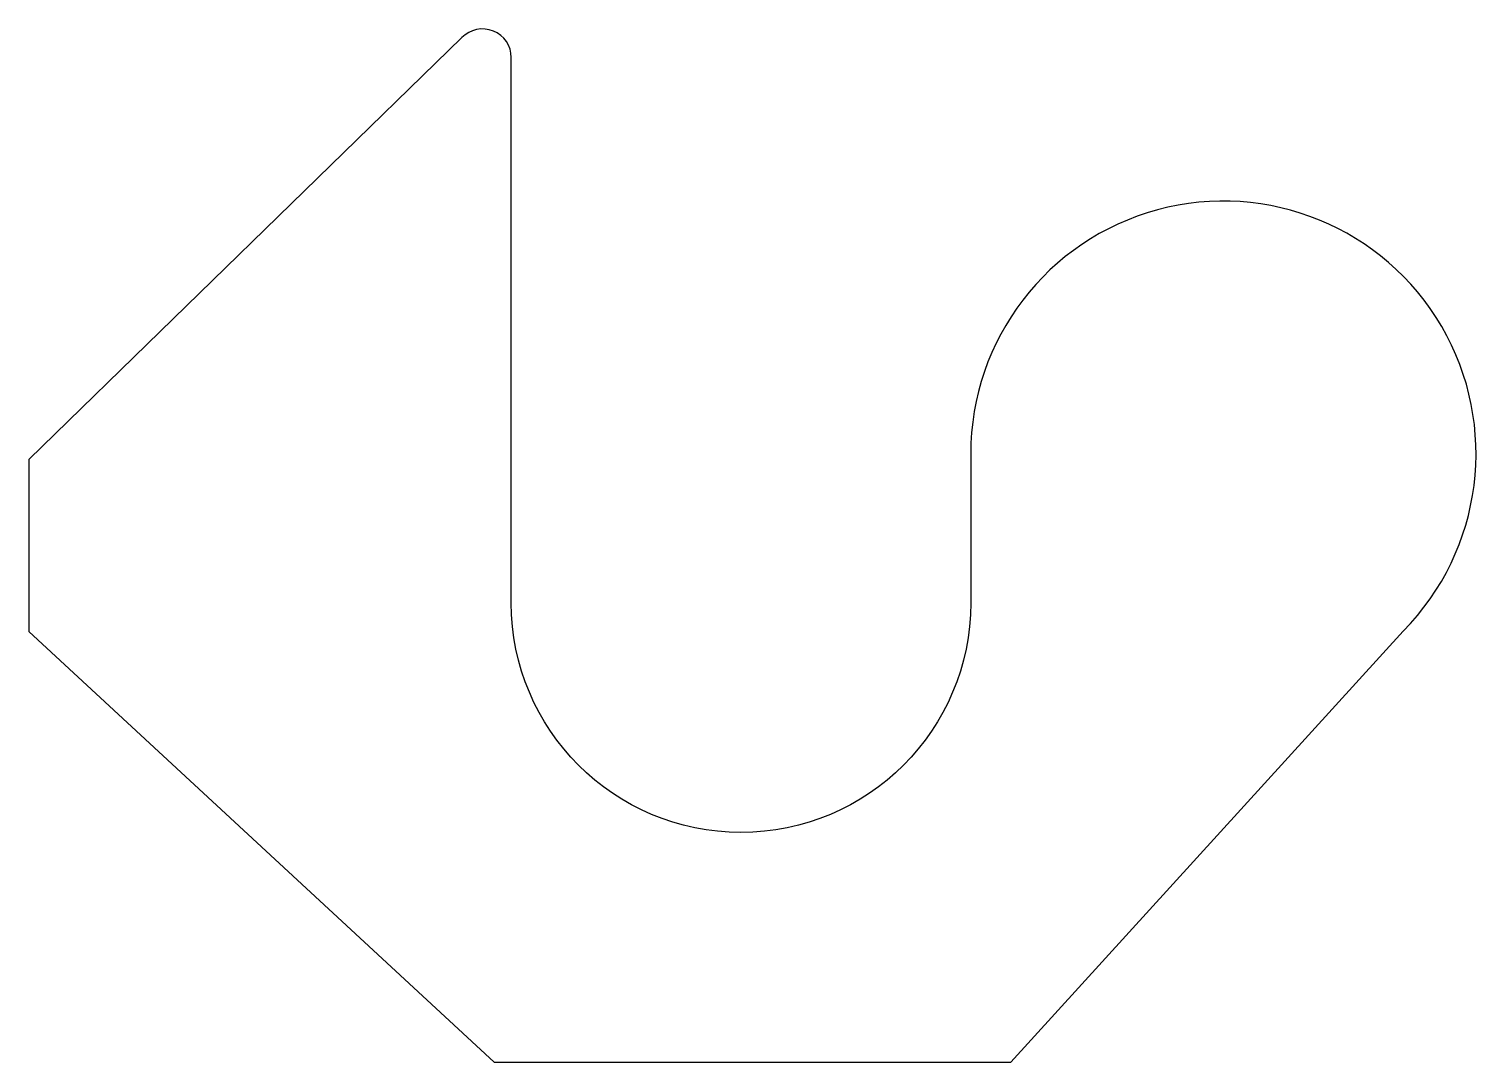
# Model space of a CAD drawing. Extents: x 142.2 to 167.4, y 210.9 to 228.9.
import ezdxf

# ---------------------------------------------------------------- set-up
doc = ezdxf.new("R2010")
doc.units = 0
doc.header["$LTSCALE"] = 15
doc.layers.get('0').update_dxf_attribs({"linetype": 'CONTINUOUS'})

msp = doc.modelspace()

# ---------------------------------------------------------------- linework, layer by layer
msp.add_lwpolyline([(149.785, 228.728), (142.244, 221.38), (142.244, 218.38), (150.344, 210.88), (159.344, 210.88), (166.173, 218.387, 1.492054), (158.644, 221.48), (158.644, 218.88, -1), (150.644, 218.88), (150.644, 228.38, 0.674039)], format="xyb", close=True)

doc.saveas('drawing.dxf')
